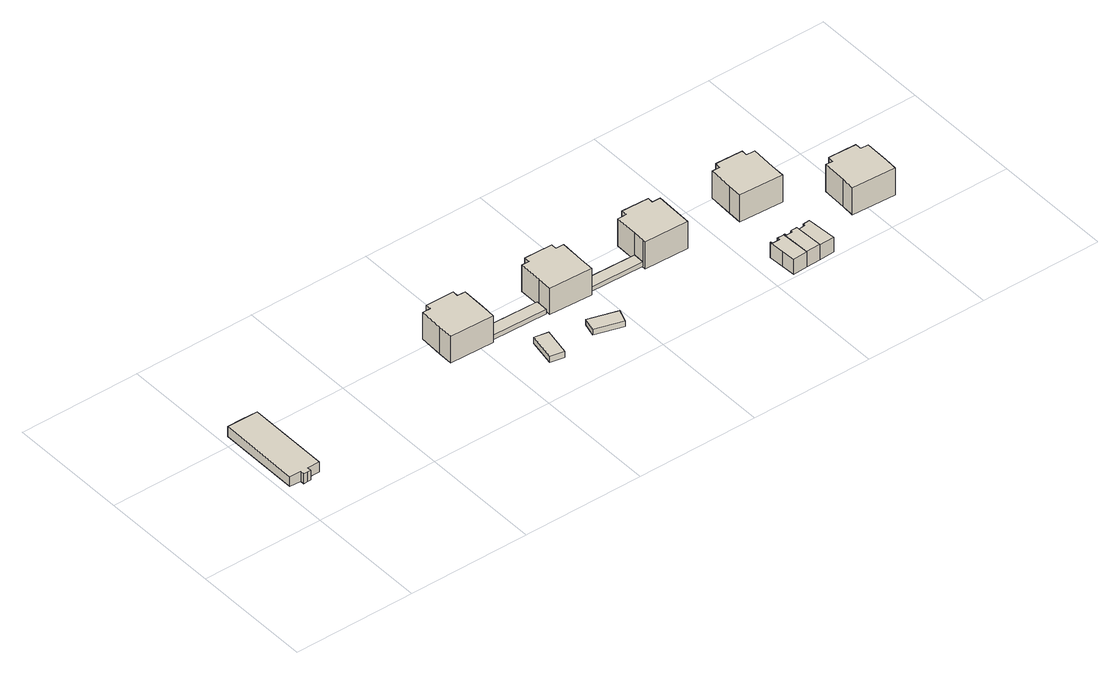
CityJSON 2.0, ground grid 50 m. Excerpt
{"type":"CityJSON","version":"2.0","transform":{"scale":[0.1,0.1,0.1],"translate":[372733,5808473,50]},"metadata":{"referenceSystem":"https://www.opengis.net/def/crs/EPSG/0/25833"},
"CityObjects":{
"building1":{"type":"Building","attributes":{"Gemeindeschluessel":"11000006","BezugspunktDach":"2200","function":"31001_2020","measuredHeight":4.85,"storeysAboveGround":1},"address":[{"country":"Germany","locality":"Berlin","thoroughfareNumber":"1 (10)","thoroughfareName":"Hahn-Meitner-Platz"}],"geometry":[{"type":"Solid","lod":"1","boundaries":[[[[0,1,2,3,4,5,6,7,8,9]],[[10,11,12,13,14,15,16,17,18,19]],[[10,19,9,8]],[[11,10,8,7]],[[12,11,7,6]],[[13,12,6,5]],[[14,13,5,4]],[[15,14,4,3]],[[16,15,3,2]],[[17,16,2,1]],[[18,17,1,0]],[[19,18,0,9]]]]}]},
"building2":{"type":"Building","attributes":{"Gemeindeschluessel":"11000006","BezugspunktDach":"2200","function":"31001_1010","measuredHeight":11.87,"storeysAboveGround":3},"address":[{"country":"Germany","locality":"Berlin","thoroughfareNumber":"72","thoroughfareName":"Glienicker Straße"}],"geometry":[{"type":"Solid","lod":"1","boundaries":[[[[20,21,22,23,24,25,26,27,28,29]],[[30,31,32,33,34,35,36,37,38,39]],[[30,39,29,28]],[[31,30,28,27]],[[32,31,27,26]],[[33,32,26,25]],[[34,33,25,24]],[[35,34,24,23]],[[36,35,23,22]],[[37,36,22,21]],[[38,37,21,20]],[[39,38,20,29]]]]}]},
"building3":{"type":"Building","attributes":{"Gemeindeschluessel":"11000006","BezugspunktDach":"2200","function":"31001_2460","measuredHeight":2.68,"storeysAboveGround":1},"address":[{"country":"Germany","locality":"Berlin","thoroughfareNumber":"76 (2)","thoroughfareName":"Glienicker Straße"}],"geometry":[{"type":"Solid","lod":"1","boundaries":[[[[40,41,42,43]],[[44,45,46,47]],[[44,47,43,42]],[[45,44,42,41]],[[46,45,41,40]],[[47,46,40,43]]]]}]},
"building4":{"type":"Building","attributes":{"Gemeindeschluessel":"11000006","BezugspunktDach":"2200","function":"31001_2460","measuredHeight":2,"storeysAboveGround":1},"address":[{"country":"Germany","locality":"Berlin","thoroughfareNumber":"70 (1)","thoroughfareName":"Glienicker Straße"}],"geometry":[{"type":"Solid","lod":"1","boundaries":[[[[48,49,50,51]],[[52,53,54,55]],[[52,55,51,50]],[[53,52,50,49]],[[54,53,49,48]],[[55,54,48,51]]]]}]},
"building5":{"type":"Building","attributes":{"Gemeindeschluessel":"11000006","BezugspunktDach":"2200","function":"31001_2460","measuredHeight":2.8,"storeysAboveGround":1},"address":[{"country":"Germany","locality":"Berlin","thoroughfareNumber":"76 (1)","thoroughfareName":"Glienicker Straße"}],"geometry":[{"type":"Solid","lod":"1","boundaries":[[[[56,57,58,59]],[[60,61,62,63]],[[60,63,59,58]],[[61,60,58,57]],[[62,61,57,56]],[[63,62,56,59]]]]}]},
"building6":{"type":"Building","attributes":{"Gemeindeschluessel":"11000006","BezugspunktDach":"2200","function":"31001_1010","measuredHeight":11.71,"storeysAboveGround":3},"address":[{"country":"Germany","locality":"Berlin","thoroughfareNumber":"70","thoroughfareName":"Glienicker Straße"}],"geometry":[{"type":"Solid","lod":"1","boundaries":[[[[64,65,66,67,68,69,70,71,72,73,74]],[[75,76,77,78,79,80,81,82,83,84,85]],[[75,85,74,73]],[[76,75,73,72]],[[77,76,72,71]],[[78,77,71,70]],[[79,78,70,69]],[[80,79,69,68]],[[81,80,68,67]],[[82,81,67,66]],[[83,82,66,65]],[[84,83,65,64]],[[85,84,64,74]]]]}]},
"building7":{"type":"Building","attributes":{"Gemeindeschluessel":"11000006","BezugspunktDach":"2200","function":"31001_2460","measuredHeight":1.96,"storeysAboveGround":1},"address":[{"country":"Germany","locality":"Berlin","thoroughfareNumber":"68 (1)","thoroughfareName":"Glienicker Straße"}],"geometry":[{"type":"Solid","lod":"1","boundaries":[[[[86,87,88,89]],[[90,91,92,93]],[[90,93,89,88]],[[91,90,88,87]],[[92,91,87,86]],[[93,92,86,89]]]]}]},
"building8":{"type":"Building","attributes":{"Gemeindeschluessel":"11000006","BezugspunktDach":"2200","function":"31001_1010","measuredHeight":12,"storeysAboveGround":3},"address":[{"country":"Germany","locality":"Berlin","thoroughfareNumber":"68","thoroughfareName":"Glienicker Straße"}],"geometry":[{"type":"Solid","lod":"1","boundaries":[[[[94,95,96,97,98,99,100,101,102,103,104]],[[105,106,107,108,109,110,111,112,113,114,115]],[[105,115,104,103]],[[106,105,103,102]],[[107,106,102,101]],[[108,107,101,100]],[[109,108,100,99]],[[110,109,99,98]],[[111,110,98,97]],[[112,111,97,96]],[[113,112,96,95]],[[114,113,95,94]],[[115,114,94,104]]]]}]},
"building9":{"type":"Building","attributes":{"Gemeindeschluessel":"11000006","BezugspunktDach":"2200","function":"31001_1010","measuredHeight":7.56,"storeysAboveGround":2},"address":[{"country":"Germany","locality":"Berlin","thoroughfareNumber":"50","thoroughfareName":"Glienicker Straße"}],"geometry":[{"type":"Solid","lod":"1","boundaries":[[[[116,117,118,119,120,121,122,123,124,125]],[[126,127,128,129,130,131,132,133,134,135]],[[126,135,125,124]],[[127,126,124,123]],[[128,127,123,122]],[[129,128,122,121]],[[130,129,121,120]],[[131,130,120,119]],[[132,131,119,118]],[[133,132,118,117]],[[134,133,117,116]],[[135,134,116,125]]]]}]},
"building10":{"type":"Building","attributes":{"Gemeindeschluessel":"11000006","BezugspunktDach":"2200","function":"31001_1010","measuredHeight":6.84,"storeysAboveGround":2},"address":[{"country":"Germany","locality":"Berlin","thoroughfareNumber":"48","thoroughfareName":"Glienicker Straße"}],"geometry":[{"type":"Solid","lod":"1","boundaries":[[[[136,137,138,139,140,141,142,143]],[[144,145,146,147,148,149,150,151]],[[144,151,143,142]],[[145,144,142,141]],[[146,145,141,140]],[[147,146,140,139]],[[148,147,139,138]],[[149,148,138,137]],[[150,149,137,136]],[[151,150,136,143]]]]}]},
"building11":{"type":"Building","attributes":{"Gemeindeschluessel":"11000006","BezugspunktDach":"2200","function":"31001_1010","measuredHeight":6.55,"storeysAboveGround":2},"address":[{"country":"Germany","locality":"Berlin","thoroughfareNumber":"46","thoroughfareName":"Glienicker Straße"}],"geometry":[{"type":"Solid","lod":"1","boundaries":[[[[152,153,154,155,156,157,158,159]],[[160,161,162,163,164,165,149,148]],[[160,148,159,158]],[[161,160,158,157]],[[162,161,157,156]],[[163,162,156,155]],[[164,163,155,154]],[[165,164,154,153]],[[149,165,153,152]],[[148,149,152,159]]]]}]},
"building12":{"type":"Building","attributes":{"Gemeindeschluessel":"11000006","BezugspunktDach":"2200","function":"31001_1010","measuredHeight":12,"storeysAboveGround":3},"address":[{"country":"Germany","locality":"Berlin","thoroughfareNumber":"66","thoroughfareName":"Glienicker Straße"}],"geometry":[{"type":"Solid","lod":"1","boundaries":[[[[166,167,168,169,170,171,172,173,174,175]],[[176,177,178,179,180,181,182,183,184,185]],[[176,185,175,174]],[[177,176,174,173]],[[178,177,173,172]],[[179,178,172,171]],[[180,179,171,170]],[[181,180,170,169]],[[182,181,169,168]],[[183,182,168,167]],[[184,183,167,166]],[[185,184,166,175]]]]}]},
"building13":{"type":"Building","attributes":{"Gemeindeschluessel":"11000006","BezugspunktDach":"2200","function":"31001_1010","measuredHeight":11.99,"storeysAboveGround":3},"address":[{"country":"Germany","locality":"Berlin","thoroughfareNumber":"44","thoroughfareName":"Glienicker Straße"}],"geometry":[{"type":"Solid","lod":"1","boundaries":[[[[186,187,188,189,190,191,192,193,194,195]],[[196,197,198,199,200,201,202,203,204,205]],[[196,205,195,194]],[[197,196,194,193]],[[198,197,193,192]],[[199,198,192,191]],[[200,199,191,190]],[[201,200,190,189]],[[202,201,189,188]],[[203,202,188,187]],[[204,203,187,186]],[[205,204,186,195]]]]}]}
},
"vertices":[
[56,173,78],[55,157,78],[73,157,78],[87,157,78],[86,173,78],[137,173,78],[138,515,78],[74,516,78],[10,516,78],[9,174,78],[10,516,35],[74,516,35],[138,515,35],[137,173,35],[86,173,35],[87,157,35],[73,157,35],[55,157,35],[56,173,35],[9,174,35],
[1039,350,143],[1041,411,143],[1043,510,143],[1010,511,143],[1011,535,143],[894,537,143],[895,514,143],[861,515,143],[857,416,143],[856,355,143],[857,416,25],[861,515,25],[895,514,25],[894,537,25],[1011,535,25],[1010,511,25],[1043,510,25],[1041,411,25],[1039,350,25],[856,355,25],
[1184,141,45],[1206,256,45],[1148,267,45],[1127,152,45],[1148,267,18],[1206,256,18],[1184,141,18],[1127,152,18],
[1273,354,47],[1274,405,47],[1047,411,47],[1045,360,47],[1047,411,27],[1274,405,27],[1273,354,27],[1045,360,27],
[1448,142,42],[1468,197,42],[1349,232,42],[1333,176,42],[1349,232,17],[1468,197,17],[1448,142,17],[1333,176,17],
[1459,337,143],[1459,351,143],[1460,399,143],[1463,497,143],[1430,498,143],[1431,521,143],[1316,524,143],[1316,500,143],[1283,501,143],[1282,404,143],[1281,344,143],[1282,404,26],[1283,501,26],[1316,500,26],[1316,524,26],[1431,521,26],[1430,498,26],[1463,497,26],[1460,399,26],[1459,351,26],[1459,337,26],[1281,344,26],
[1689,346,46],[1690,393,46],[1460,399,46],[1459,351,46],[1460,399,27],[1690,393,27],[1689,346,27],[1459,351,27],
[1690,333,143],[1871,329,143],[1872,388,143],[1875,484,143],[1841,485,143],[1842,508,143],[1729,512,143],[1730,489,143],[1693,488,143],[1690,393,143],[1689,346,143],[1690,393,23],[1693,488,23],[1730,489,23],[1729,512,23],[1842,508,23],[1841,485,23],[1875,484,23],[1872,388,23],[1871,329,23],[1690,333,23],[1689,346,23],
[2073,61,79],[2076,5,79],[2136,8,79],[2133,62,79],[2130,128,79],[2103,128,79],[2103,117,79],[2073,117,79],[2072,126,79],[2069,126,79],[2072,126,11],[2073,117,11],[2103,117,11],[2103,128,11],[2130,128,11],[2133,62,11],[2136,8,11],[2076,5,11],[2073,61,11],[2069,126,11],
[2136,8,80],[2194,10,80],[2189,130,80],[2161,129,80],[2162,121,80],[2136,120,80],[2134,128,80],[2130,128,80],[2134,128,12],[2136,120,12],[2162,121,12],[2161,129,12],[2189,130,12],[2194,10,12],[2136,8,12],[2130,128,12],
[2194,10,77],[2257,13,77],[2248,135,77],[2219,133,77],[2219,124,77],[2193,122,77],[2192,130,77],[2189,130,77],[2192,130,12],[2193,122,12],[2219,124,12],[2219,133,12],[2248,135,12],[2257,13,12],
[2278,319,143],[2280,377,143],[2285,479,143],[2249,481,143],[2250,505,143],[2138,509,143],[2136,485,143],[2103,486,143],[2100,385,143],[2098,327,143],[2100,385,23],[2103,486,23],[2136,485,23],[2138,509,23],[2250,505,23],[2249,481,23],[2285,479,23],[2280,377,23],[2278,319,23],[2098,327,23],
[2617,128,123],[2620,182,123],[2622,281,123],[2590,283,123],[2590,308,123],[2476,313,123],[2473,288,123],[2443,290,123],[2439,190,123],[2437,136,123],[2439,190,3],[2443,290,3],[2473,288,3],[2476,313,3],[2590,308,3],[2590,283,3],[2622,281,3],[2620,182,3],[2617,128,3],[2437,136,3]
]}
